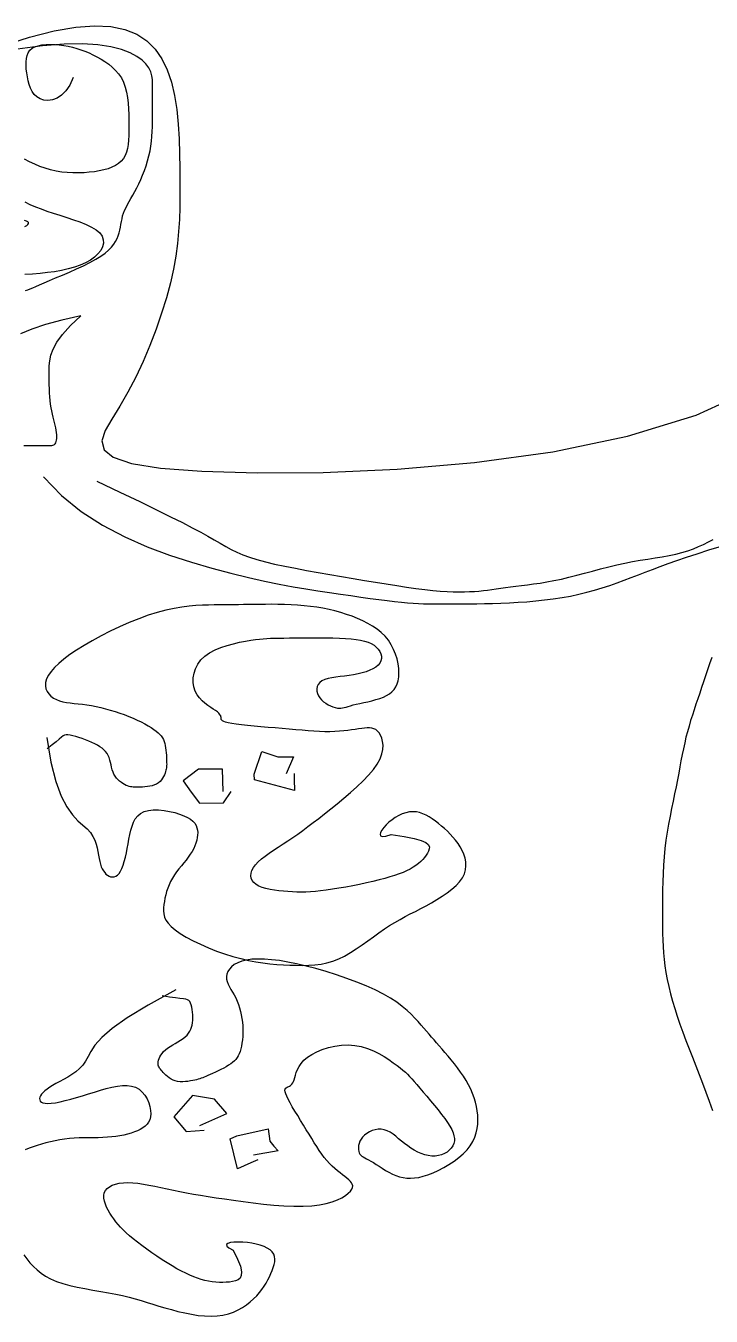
# Model space of a CAD drawing. Extents: x 438 to 4679, y 3545 to 7651.
# Drawn here: x 1390.1 to 1458.9, y 6176.2 to 6305.4 of the extents above; entities that cross this region are included whole.
import ezdxf

# ---------------------------------------------------------------- set-up
doc = ezdxf.new("R2010")
doc.units = 0
doc.header["$MEASUREMENT"] = 0
for name, color, linetype in [('3', 3, 'CONTINUOUS'), ('4', 4, 'CONTINUOUS'), ('7', 7, 'CONTINUOUS')]:
    doc.layers.add(name, color=color, linetype=linetype)

# ---------------------------------------------------------------- blocks, each defined once
blk = doc.blocks.new('风筝-01')
at = {"layer": '3'}
for points in [[(5.0418, 6.9924), (5.0387, 6.9826), (5.0351, 6.975), (5.0311, 6.9694), (5.0269, 6.9656), (5.0227, 6.9635), (5.0185, 6.9628), (5.0147, 6.9633), (5.0112, 6.9649), (5.0082, 6.9674), (5.0058, 6.9706), (5.0039, 6.9744), (5.0023, 6.9788), (5.0011, 6.9835), (5.0002, 6.9884), (4.9995, 6.9935), (4.9989, 6.9986), (4.9985, 7.0035), (4.9983, 7.0083), (4.9983, 7.0129), (4.9986, 7.0172), (4.9993, 7.0212), (5.0003, 7.0247), (5.0018, 7.0278), (5.0038, 7.0304), (5.0064, 7.0324), (5.0095, 7.0338), (5.0129, 7.0348), (5.0167, 7.0354), (5.0207, 7.0355), (5.0248, 7.0353), (5.029, 7.0348), (5.0332, 7.034), (5.0373, 7.033), (5.0413, 7.0317), (5.0452, 7.0302), (5.049, 7.0285), (5.0527, 7.0266), (5.0565, 7.0244), (5.0601, 7.022), (5.0638, 7.0193), (5.0675, 7.0165), (5.0711, 7.0133), (5.0746, 7.0099), (5.0779, 7.006), (5.081, 7.0018), (5.0838, 6.9972), (5.0863, 6.992), (5.0883, 6.9863), (5.0899, 6.9801), (5.0911, 6.9734), (5.092, 6.9664), (5.0926, 6.9591), (5.0929, 6.9518), (5.0931, 6.9444), (5.0932, 6.9371), (5.0932, 6.9301), (5.0932, 6.9234), (5.0931, 6.917), (5.0929, 6.9111), (5.0926, 6.9055), (5.092, 6.9003), (5.0911, 6.8955), (5.0899, 6.8912), (5.0883, 6.8873), (5.0862, 6.8838), (5.0838, 6.8808), (5.0809, 6.8782), (5.0776, 6.876), (5.074, 6.8741), (5.0701, 6.8725), (5.0658, 6.8712), (5.0614, 6.8702), (5.0567, 6.8694), (5.0518, 6.8688), (5.0468, 6.8686), (5.0416, 6.8686), (5.0364, 6.8691), (5.0312, 6.8698), (5.0261, 6.871), (5.021, 6.8726), (5.016, 6.8747), (5.0111, 6.8771), (5.0063, 6.88), (5.0015, 6.8832), (4.9969, 6.8866)], [(4.997, 6.831), (5.0018, 6.8278), (5.0069, 6.8248), (5.0121, 6.8219), (5.0176, 6.8191), (5.0234, 6.8164), (5.0295, 6.8136), (5.0358, 6.8108), (5.042, 6.8079), (5.0481, 6.8049), (5.0537, 6.8017), (5.0587, 6.7983), (5.063, 6.7947), (5.0663, 6.7907), (5.0685, 6.7864), (5.0696, 6.7819), (5.0697, 6.7772), (5.0689, 6.7725), (5.0672, 6.7679), (5.0647, 6.7634), (5.0615, 6.7591), (5.0577, 6.7552), (5.0533, 6.7518), (5.0484, 6.7488), (5.043, 6.7462), (5.0372, 6.7439), (5.0311, 6.742), (5.0246, 6.7404), (5.018, 6.7392), (5.0112, 6.7381), (5.0043, 6.7373), (4.9973, 6.7368)], [(4.9973, 6.7991), (4.9989, 6.8005), (5, 6.8018), (5.0005, 6.803), (5.0005, 6.8041), (4.9999, 6.8051), (4.9987, 6.8059), (4.9969, 6.8067)], [(4.9979, 6.7161), (4.9999, 6.717), (5.0021, 6.7181), (5.0045, 6.7195), (5.0073, 6.7212), (5.0107, 6.7234), (5.0149, 6.7259), (5.0199, 6.7289), (5.0256, 6.7322), (5.0318, 6.7359), (5.0383, 6.7398), (5.0448, 6.7439), (5.0512, 6.7481), (5.0572, 6.7523), (5.0626, 6.7565), (5.0673, 6.7605), (5.0712, 6.7645), (5.0745, 6.7684), (5.0771, 6.7722), (5.0793, 6.776), (5.081, 6.7797), (5.0824, 6.7834), (5.0834, 6.787), (5.0842, 6.7907), (5.0849, 6.7944), (5.0854, 6.798), (5.0859, 6.8017), (5.0863, 6.8054), (5.0869, 6.809), (5.0875, 6.8127), (5.0883, 6.8164), (5.0893, 6.82), (5.0906, 6.8238), (5.092, 6.8276), (5.0935, 6.8315), (5.0952, 6.8356), (5.0969, 6.8399), (5.0987, 6.8445), (5.1006, 6.8494), (5.1024, 6.8546), (5.1042, 6.8601), (5.1059, 6.8659), (5.1076, 6.8719), (5.1091, 6.878), (5.1105, 6.8843), (5.1118, 6.8907), (5.1128, 6.8971), (5.1136, 6.9035), (5.1142, 6.9099), (5.1146, 6.9161), (5.1149, 6.9223), (5.1151, 6.9283), (5.1152, 6.934), (5.1152, 6.9396), (5.1152, 6.9448), (5.1152, 6.9496), (5.1152, 6.9543), (5.1152, 6.9587), (5.1152, 6.9629), (5.1152, 6.9672), (5.1152, 6.9714), (5.1152, 6.9757), (5.1152, 6.9802), (5.1152, 6.9849), (5.115, 6.9898), (5.1145, 6.9948), (5.1134, 6.9999), (5.1117, 7.005), (5.109, 7.0101), (5.1054, 7.0151), (5.1006, 7.02), (5.0943, 7.0246), (5.0864, 7.0289), (5.0767, 7.0324), (5.0647, 7.0349), (5.0504, 7.0361), (5.0334, 7.0357), (5.0135, 7.0335), (4.9904, 7.0291)], [(5.049, 6.6832), (5.0312, 6.6775), (5.0162, 6.6717), (5.0037, 6.6656), (4.9932, 6.6596)], [(4.9962, 6.5145), (4.9989, 6.5145), (5.0014, 6.5145), (5.0037, 6.5145), (5.0059, 6.5145), (5.0081, 6.5145), (5.0101, 6.5145), (5.012, 6.5145), (5.0138, 6.5145), (5.0154, 6.5145), (5.017, 6.5145), (5.0184, 6.5145), (5.0197, 6.5145), (5.0209, 6.5145), (5.022, 6.5147), (5.023, 6.5149), (5.0239, 6.5154), (5.0246, 6.516), (5.0252, 6.5169), (5.0257, 6.5181), (5.0261, 6.5197), (5.0264, 6.5215), (5.0266, 6.5237), (5.0267, 6.5261), (5.0266, 6.5287), (5.0264, 6.5315), (5.0261, 6.5345), (5.0257, 6.5377), (5.0252, 6.541), (5.0246, 6.5444), (5.024, 6.5479), (5.0233, 6.5516), (5.0226, 6.5555), (5.022, 6.5595), (5.0214, 6.5638), (5.0208, 6.5683), (5.0204, 6.573), (5.0201, 6.5779), (5.0199, 6.583), (5.0198, 6.5884), (5.0197, 6.5939), (5.0196, 6.5996), (5.0196, 6.6056), (5.0196, 6.6117), (5.0197, 6.618), (5.0201, 6.6247), (5.0212, 6.6319), (5.0233, 6.6399), (5.0268, 6.6488), (5.032, 6.6589), (5.0393, 6.6703), (5.049, 6.6832)], [(5.0635, 6.4685), (5.085, 6.4542), (5.1033, 6.4418), (5.1188, 6.4312), (5.1318, 6.4222), (5.1427, 6.4145), (5.1518, 6.4079), (5.1596, 6.4021), (5.1662, 6.3969), (5.1721, 6.3921), (5.1776, 6.3877), (5.1827, 6.3836), (5.1878, 6.3798), (5.193, 6.3762), (5.1986, 6.3728), (5.2047, 6.3696), (5.2115, 6.3665), (5.2193, 6.3636), (5.2279, 6.3607), (5.2372, 6.3579), (5.2471, 6.3552), (5.2574, 6.3525), (5.268, 6.3499), (5.2788, 6.3473), (5.2896, 6.3447), (5.3003, 6.3422), (5.3108, 6.3396), (5.3211, 6.3372), (5.331, 6.3349), (5.3406, 6.3327), (5.3498, 6.3307), (5.3584, 6.329), (5.3665, 6.3276), (5.3739, 6.3264), (5.3808, 6.3256), (5.3871, 6.325), (5.3929, 6.3247), (5.3983, 6.3246), (5.4033, 6.3247), (5.408, 6.3249), (5.4124, 6.3253), (5.4166, 6.3257), (5.4207, 6.3263), (5.4246, 6.327), (5.4286, 6.3277), (5.4326, 6.3285), (5.4368, 6.3293), (5.4411, 6.3301), (5.4457, 6.331), (5.4506, 6.3319), (5.4558, 6.3328), (5.4613, 6.3338), (5.467, 6.3349), (5.4731, 6.3361), (5.4794, 6.3376), (5.4859, 6.3393), (5.4927, 6.3413), (5.4997, 6.3436), (5.5069, 6.3461), (5.5142, 6.3488), (5.5216, 6.3516), (5.529, 6.3544), (5.5365, 6.3571), (5.5439, 6.3596), (5.5513, 6.3619), (5.5585, 6.3639), (5.5656, 6.3657), (5.5726, 6.3673), (5.5794, 6.3688), (5.5859, 6.3703), (5.5923, 6.3719), (5.5983, 6.3737), (5.6041, 6.3757), (5.6095, 6.378), (5.6146, 6.3806), (5.6195, 6.3834), (5.6241, 6.3863), (5.6286, 6.3894), (5.6328, 6.3925)], [(5.3354, 6.0095), (5.3475, 6.007), (5.3567, 6.0044), (5.3631, 6.0017), (5.3674, 5.9991), (5.3698, 5.9964), (5.3708, 5.9936), (5.3707, 5.9909), (5.37, 5.9881), (5.3691, 5.9853), (5.3678, 5.9826), (5.3664, 5.9798), (5.3647, 5.9771), (5.3628, 5.9745), (5.3607, 5.9719), (5.3584, 5.9694), (5.3558, 5.967), (5.3529, 5.9647), (5.3498, 5.9625), (5.3465, 5.9604), (5.3428, 5.9583), (5.3387, 5.9563), (5.3343, 5.9544), (5.3295, 5.9524), (5.3243, 5.9505), (5.3186, 5.9485), (5.3126, 5.9466), (5.3063, 5.9448), (5.3, 5.943), (5.2936, 5.9413), (5.2873, 5.9398), (5.2813, 5.9384), (5.2756, 5.9373), (5.2703, 5.9364), (5.2655, 5.9357), (5.2609, 5.9352), (5.2566, 5.9349), (5.2524, 5.9348), (5.2483, 5.9349), (5.2443, 5.9351), (5.2402, 5.9354), (5.236, 5.9358), (5.2318, 5.9364), (5.2276, 5.9372), (5.2236, 5.9381), (5.2198, 5.9393), (5.2164, 5.9408), (5.2133, 5.9426), (5.2107, 5.9446), (5.2086, 5.9471), (5.2071, 5.9498), (5.2062, 5.9528), (5.2059, 5.956), (5.2061, 5.9594), (5.2069, 5.963), (5.2082, 5.9666), (5.2102, 5.9703), (5.2127, 5.9741), (5.2157, 5.9778), (5.2191, 5.9816), (5.2229, 5.9854), (5.2269, 5.9893), (5.2312, 5.9933), (5.2356, 5.9974), (5.2401, 6.0015), (5.2447, 6.0058), (5.2492, 6.0102), (5.2538, 6.0149), (5.2586, 6.0198), (5.2635, 6.025), (5.2687, 6.0305), (5.274, 6.0364), (5.2797, 6.0427), (5.2857, 6.0494), (5.2918, 6.0566), (5.298, 6.0639), (5.3039, 6.0715), (5.3095, 6.0791), (5.3146, 6.0866), (5.3191, 6.094), (5.3226, 6.1011), (5.3252, 6.1078), (5.3269, 6.1142), (5.3278, 6.1201), (5.328, 6.1255), (5.3276, 6.1304), (5.3268, 6.1347), (5.3256, 6.1384), (5.3243, 6.1415), (5.3228, 6.1439), (5.3212, 6.1457), (5.3195, 6.1469), (5.3176, 6.1477), (5.3155, 6.148), (5.3133, 6.148), (5.3109, 6.1478), (5.3083, 6.1473), (5.3054, 6.1468), (5.3023, 6.1461), (5.299, 6.1454), (5.2955, 6.1448), (5.2917, 6.1442), (5.2877, 6.1437), (5.2835, 6.1433), (5.279, 6.1431), (5.2743, 6.1431), (5.2694, 6.1433), (5.2642, 6.1437), (5.2588, 6.1442), (5.2532, 6.1449), (5.2473, 6.1456), (5.2412, 6.1463), (5.2349, 6.1471), (5.2284, 6.1479), (5.2218, 6.1487), (5.2152, 6.1495), (5.2089, 6.1503), (5.2028, 6.1511), (5.1973, 6.1519), (5.1924, 6.1527), (5.1883, 6.1536), (5.1851, 6.1544), (5.1826, 6.1553), (5.1809, 6.1562), (5.1797, 6.1571), (5.179, 6.158), (5.1786, 6.1589), (5.1784, 6.1598), (5.1784, 6.1607), (5.1784, 6.1617), (5.1783, 6.1626), (5.1781, 6.1636), (5.1777, 6.1647), (5.1771, 6.1659), (5.1762, 6.1672), (5.175, 6.1687), (5.1733, 6.1704), (5.1712, 6.1724), (5.1688, 6.1745), (5.1662, 6.177), (5.1635, 6.1799), (5.1608, 6.1832), (5.1584, 6.1869), (5.1562, 6.1911), (5.1545, 6.1958), (5.1533, 6.2011), (5.1527, 6.2068), (5.1527, 6.2128), (5.1534, 6.2189), (5.1548, 6.2249), (5.1569, 6.2308), (5.1597, 6.2363), (5.1634, 6.2413), (5.1678, 6.2456), (5.1728, 6.2493), (5.1783, 6.2525), (5.1841, 6.2551), (5.1899, 6.2573), (5.1955, 6.2591), (5.2009, 6.2605), (5.2058, 6.2617), (5.2101, 6.2626), (5.2138, 6.2633), (5.2173, 6.2638), (5.2206, 6.2641), (5.224, 6.2643), (5.2276, 6.2645), (5.2316, 6.2646), (5.2363, 6.2647), (5.2417, 6.2648), (5.2478, 6.2649), (5.2543, 6.265), (5.2611, 6.265), (5.268, 6.265), (5.2748, 6.2649), (5.2815, 6.2648), (5.2877, 6.2645), (5.2934, 6.2641), (5.2985, 6.2635), (5.3031, 6.2628), (5.3073, 6.2618), (5.311, 6.2606), (5.3143, 6.2591), (5.3171, 6.2574), (5.3197, 6.2553), (5.3218, 6.2529), (5.3236, 6.2502), (5.325, 6.2473), (5.326, 6.2442), (5.3265, 6.2411), (5.3265, 6.238), (5.326, 6.235), (5.325, 6.2321), (5.3234, 6.2295), (5.3213, 6.227), (5.3187, 6.2248), (5.3157, 6.2228), (5.3124, 6.221), (5.3087, 6.2194), (5.3049, 6.2181), (5.3008, 6.217), (5.2967, 6.2161), (5.2925, 6.2153), (5.2884, 6.2146), (5.2844, 6.2139), (5.2806, 6.2131), (5.2772, 6.212), (5.2742, 6.2107), (5.2716, 6.2091), (5.2697, 6.207), (5.2682, 6.2045), (5.2673, 6.2018), (5.2669, 6.1989), (5.267, 6.1958), (5.2675, 6.1928), (5.2683, 6.1898), (5.2696, 6.187), (5.2712, 6.1844), (5.273, 6.182), (5.2751, 6.1799), (5.2773, 6.1781), (5.2795, 6.1766), (5.2817, 6.1753), (5.2838, 6.1744), (5.2858, 6.1738), (5.2875, 6.1736), (5.2891, 6.1736), (5.2906, 6.1739), (5.2922, 6.1744), (5.2938, 6.1751), (5.2957, 6.1759), (5.2978, 6.1768), (5.3004, 6.1778), (5.3033, 6.1788), (5.3066, 6.1798), (5.3102, 6.1809), (5.3139, 6.182), (5.3176, 6.1833), (5.3214, 6.1847), (5.3249, 6.1863), (5.3283, 6.1881), (5.3313, 6.1901), (5.3339, 6.1924), (5.3362, 6.195), (5.3382, 6.1979), (5.3398, 6.2013), (5.341, 6.2051), (5.3419, 6.2093), (5.3425, 6.2141), (5.3426, 6.2194), (5.3425, 6.2252), (5.3419, 6.2312), (5.3409, 6.2375), (5.3396, 6.2438), (5.3378, 6.25), (5.3356, 6.256), (5.333, 6.2617), (5.3299, 6.2669), (5.3264, 6.2717), (5.3226, 6.2761), (5.3184, 6.2801), (5.314, 6.2837), (5.3093, 6.287), (5.3044, 6.2901), (5.2994, 6.2929), (5.2942, 6.2954), (5.289, 6.2977), (5.2836, 6.2998), (5.2781, 6.3016), (5.2725, 6.3033), (5.2668, 6.3046), (5.261, 6.3058), (5.2551, 6.3067), (5.249, 6.3074), (5.243, 6.3079), (5.2369, 6.3082), (5.2309, 6.3084), (5.225, 6.3085), (5.2193, 6.3084), (5.2138, 6.3084), (5.2086, 6.3083), (5.2037, 6.3082), (5.1991, 6.3081), (5.1946, 6.308), (5.1902, 6.3079), (5.1859, 6.3078), (5.1814, 6.3077), (5.1768, 6.3077), (5.1719, 6.3076), (5.1667, 6.3074), (5.1611, 6.3072), (5.1552, 6.3068), (5.1488, 6.306), (5.1421, 6.3049), (5.135, 6.3032), (5.1275, 6.301), (5.1195, 6.298), (5.1111, 6.2942), (5.1024, 6.2898), (5.0936, 6.2847), (5.0847, 6.2793), (5.0759, 6.2734), (5.0675, 6.2674), (5.0594, 6.2612), (5.0518, 6.2551), (5.045, 6.249), (5.0388, 6.2431), (5.0333, 6.2374), (5.0286, 6.2318), (5.0246, 6.2264), (5.0214, 6.2212), (5.0189, 6.2163), (5.0172, 6.2115), (5.0163, 6.207), (5.0161, 6.2028), (5.0166, 6.1989), (5.0177, 6.1953), (5.0192, 6.1921), (5.0212, 6.1892), (5.0236, 6.1868), (5.0263, 6.1848), (5.0292, 6.1832), (5.0323, 6.182), (5.0356, 6.1811), (5.039, 6.1804), (5.0427, 6.1798), (5.0465, 6.1793), (5.0505, 6.1787), (5.0545, 6.178), (5.0587, 6.177), (5.063, 6.1758), (5.0674, 6.1745), (5.0718, 6.1729), (5.0761, 6.1712), (5.0805, 6.1693), (5.0848, 6.1673), (5.089, 6.1652), (5.0931, 6.1629), (5.0971, 6.1605), (5.1009, 6.1581), (5.1045, 6.1557), (5.1079, 6.1532), (5.111, 6.1508), (5.1138, 6.1484), (5.1163, 6.1461), (5.1185, 6.1439), (5.1203, 6.1417), (5.1219, 6.1396), (5.1232, 6.1375), (5.1243, 6.1353), (5.1251, 6.133), (5.1259, 6.1305), (5.1264, 6.1279), (5.1269, 6.1251), (5.1272, 6.1221), (5.1275, 6.119), (5.1277, 6.1158), (5.1279, 6.1128), (5.128, 6.1099), (5.128, 6.1071), (5.1281, 6.1047), (5.1281, 6.1025), (5.1282, 6.1007), (5.1281, 6.099), (5.1281, 6.0975), (5.128, 6.096), (5.1278, 6.0945), (5.1275, 6.0929), (5.1271, 6.0912), (5.1267, 6.0892), (5.126, 6.0871), (5.1253, 6.0849), (5.1244, 6.0827), (5.1233, 6.0806), (5.122, 6.0785), (5.1206, 6.0767), (5.1189, 6.0751), (5.117, 6.0739), (5.1149, 6.0729), (5.1127, 6.0722), (5.1104, 6.0717), (5.1081, 6.0714), (5.1059, 6.0712), (5.1038, 6.0712), (5.1018, 6.0711), (5.1001, 6.0711), (5.0986, 6.0711), (5.0972, 6.0712), (5.0959, 6.0713), (5.0946, 6.0716), (5.0934, 6.072), (5.0921, 6.0726), (5.0908, 6.0733), (5.0893, 6.0744), (5.0878, 6.0756), (5.0863, 6.077), (5.0847, 6.0787), (5.0832, 6.0807), (5.0818, 6.0828), (5.0806, 6.0852), (5.0795, 6.0878), (5.0786, 6.0907), (5.0779, 6.0937), (5.0773, 6.0968), (5.0768, 6.1), (5.0763, 6.1032), (5.0757, 6.1063), (5.075, 6.1094), (5.0741, 6.1122), (5.0731, 6.1148), (5.0718, 6.1173), (5.0702, 6.1195), (5.0685, 6.1216), (5.0665, 6.1236), (5.0643, 6.1255), (5.0618, 6.1273), (5.0591, 6.1291), (5.0563, 6.1308), (5.0532, 6.1326), (5.0501, 6.1342), (5.0471, 6.1356), (5.0442, 6.1369), (5.0414, 6.1379), (5.039, 6.1387), (5.0369, 6.139), (5.0353, 6.139), (5.0339, 6.1385), (5.0325, 6.1375), (5.0309, 6.1358), (5.0288, 6.1334), (5.0261, 6.1301), (5.0225, 6.126), (5.0177, 6.1209)], [(5.0174, 6.1356), (5.0213, 6.1037), (5.0258, 6.0786), (5.0307, 6.0595), (5.0359, 6.0453), (5.0411, 6.0349), (5.0461, 6.0274), (5.0506, 6.0218), (5.0546, 6.0169), (5.0577, 6.0121), (5.0601, 6.0071), (5.0618, 6.0021), (5.0631, 5.9971), (5.064, 5.9922), (5.0647, 5.9874), (5.0652, 5.9829), (5.0657, 5.9786), (5.0663, 5.9746), (5.067, 5.971), (5.0678, 5.9678), (5.0687, 5.9649), (5.0697, 5.9623), (5.0709, 5.9601), (5.0721, 5.9582), (5.0735, 5.9567), (5.0749, 5.9555), (5.0764, 5.9548), (5.078, 5.9545), (5.0796, 5.9547), (5.0812, 5.9554), (5.0827, 5.9569), (5.0842, 5.959), (5.0856, 5.9618), (5.0868, 5.9654), (5.088, 5.9697), (5.089, 5.9746), (5.09, 5.98), (5.0909, 5.9856), (5.0917, 5.9916), (5.0925, 5.9976), (5.0933, 6.0036), (5.0942, 6.0095), (5.0951, 6.0152), (5.0962, 6.0206), (5.0975, 6.0256), (5.0992, 6.03), (5.1014, 6.0339), (5.104, 6.037), (5.1073, 6.0394), (5.1113, 6.0409), (5.1158, 6.0415), (5.1206, 6.0415), (5.1257, 6.0408), (5.1307, 6.0396), (5.1356, 6.038), (5.1401, 6.0361), (5.1441, 6.034), (5.1475, 6.0317), (5.1503, 6.0293), (5.1524, 6.0267), (5.1541, 6.0241), (5.1553, 6.0213), (5.1561, 6.0184), (5.1566, 6.0153), (5.1568, 6.0122), (5.1567, 6.0089), (5.1564, 6.0055), (5.1559, 6.0021), (5.1552, 5.9985), (5.1542, 5.9949), (5.1531, 5.9913), (5.1516, 5.9876), (5.15, 5.9839), (5.1481, 5.9802), (5.1461, 5.9764), (5.1439, 5.9727), (5.1417, 5.9689), (5.1395, 5.965), (5.1373, 5.9611), (5.1353, 5.9571), (5.1335, 5.9529), (5.1318, 5.9487), (5.1304, 5.9444), (5.1292, 5.9401), (5.1281, 5.9357), (5.1273, 5.9313), (5.1266, 5.927), (5.126, 5.9227), (5.1256, 5.9185), (5.1253, 5.9144), (5.1252, 5.9104), (5.1254, 5.9064), (5.1262, 5.9024), (5.1275, 5.8984), (5.1295, 5.8943), (5.1323, 5.8901), (5.136, 5.8856), (5.1407, 5.881), (5.1463, 5.8763), (5.1526, 5.8716), (5.1594, 5.867), (5.1667, 5.8625), (5.1742, 5.8583), (5.1817, 5.8545), (5.1892, 5.8512), (5.1965, 5.8484), (5.2036, 5.8461), (5.2104, 5.8442), (5.217, 5.8428), (5.2235, 5.8417), (5.2298, 5.8409), (5.236, 5.8403), (5.242, 5.8399), (5.2479, 5.8397), (5.2537, 5.8396), (5.2595, 5.8398), (5.2651, 5.8404), (5.2707, 5.8414), (5.2762, 5.843), (5.2817, 5.8452), (5.2871, 5.8481), (5.2925, 5.8518), (5.2979, 5.8562), (5.3033, 5.861), (5.3086, 5.8662), (5.3139, 5.8715), (5.3191, 5.8768), (5.3242, 5.882), (5.3292, 5.8869), (5.3341, 5.8914), (5.3389, 5.8955), (5.3437, 5.8993), (5.3484, 5.9029), (5.3532, 5.9064), (5.358, 5.9098), (5.3628, 5.9134), (5.3677, 5.917), (5.3727, 5.9209), (5.3777, 5.925), (5.3826, 5.9293), (5.3873, 5.9338), (5.3916, 5.9384), (5.3954, 5.9432), (5.3987, 5.9481), (5.4013, 5.9532), (5.4031, 5.9583), (5.4042, 5.9635), (5.4046, 5.9687), (5.4044, 5.9739), (5.4037, 5.979), (5.4026, 5.984), (5.4011, 5.9889), (5.3993, 5.9936), (5.3973, 5.998), (5.395, 6.0022), (5.3926, 6.0062), (5.3901, 6.0101), (5.3875, 6.0137), (5.3847, 6.0172), (5.3819, 6.0206), (5.3791, 6.0238), (5.3763, 6.0269), (5.3735, 6.0298), (5.3706, 6.0324), (5.3678, 6.0347), (5.3648, 6.0366), (5.3618, 6.0381), (5.3588, 6.039), (5.3556, 6.0392), (5.3523, 6.0389), (5.349, 6.0378), (5.3457, 6.0363), (5.3425, 6.0342), (5.3393, 6.0317), (5.3363, 6.0288), (5.3334, 6.0256), (5.3309, 6.0222), (5.3286, 6.0187), (5.3268, 6.0152), (5.3256, 6.0121), (5.3252, 6.0095), (5.3258, 6.0077), (5.3276, 6.0069), (5.3307, 6.0075), (5.3354, 6.0095)], [(5.2458, 6.0886), (5.2459, 6.0812), (5.2462, 6.0665), (5.2093, 6.0805), (5.2091, 6.0879), (5.2159, 6.1174), (5.2307, 6.1103), (5.2381, 6.1105), (5.2454, 6.1106), (5.2385, 6.0884)], [(5.1802, 6.0653), (5.1797, 6.0946), (5.1576, 6.0942), (5.1433, 6.0793), (5.1509, 6.0647), (5.1585, 6.0502), (5.1805, 6.0506), (5.1876, 6.0654)], [(5.1897, 5.4698), (5.1937, 5.458), (5.1962, 5.4489), (5.1972, 5.4419), (5.1971, 5.4369), (5.1959, 5.4335), (5.1941, 5.4312), (5.1917, 5.4299), (5.189, 5.4291), (5.1861, 5.4285), (5.1831, 5.4281), (5.18, 5.428), (5.1768, 5.428), (5.1736, 5.4283), (5.1703, 5.4289), (5.1669, 5.4296), (5.1635, 5.4306), (5.1601, 5.4319), (5.1567, 5.4334), (5.1531, 5.4353), (5.1495, 5.4374), (5.1457, 5.4398), (5.1418, 5.4426), (5.1376, 5.4458), (5.1333, 5.4493), (5.1287, 5.4532), (5.124, 5.4574), (5.1192, 5.4619), (5.1145, 5.4664), (5.1098, 5.4711), (5.1053, 5.4757), (5.1011, 5.4802), (5.0972, 5.4845), (5.0937, 5.4886), (5.0907, 5.4924), (5.0879, 5.4961), (5.0855, 5.4997), (5.0833, 5.5033), (5.0812, 5.5068), (5.0793, 5.5104), (5.0775, 5.514), (5.0758, 5.5179), (5.0741, 5.5218), (5.0727, 5.5258), (5.0715, 5.5297), (5.0706, 5.5336), (5.0701, 5.5373), (5.07, 5.5409), (5.0705, 5.5442), (5.0715, 5.5472), (5.0731, 5.5498), (5.0752, 5.5521), (5.0778, 5.5541), (5.0809, 5.5556), (5.0843, 5.5568), (5.0882, 5.5574), (5.0923, 5.5577), (5.0968, 5.5574), (5.1016, 5.5567), (5.1066, 5.5557), (5.1118, 5.5544), (5.1172, 5.5529), (5.1228, 5.5512), (5.1286, 5.5495), (5.1344, 5.5477), (5.1404, 5.546), (5.1466, 5.5444), (5.1529, 5.5427), (5.1595, 5.5411), (5.1665, 5.5395), (5.1739, 5.5379), (5.1817, 5.5363), (5.19, 5.5346), (5.1989, 5.5329), (5.2081, 5.5312), (5.2176, 5.5297), (5.2271, 5.5284), (5.2365, 5.5274), (5.2456, 5.5269), (5.2542, 5.5268), (5.2621, 5.5274), (5.2692, 5.5286), (5.2755, 5.5304), (5.2811, 5.5326), (5.2858, 5.5352), (5.2899, 5.538), (5.2932, 5.5409), (5.2958, 5.5438), (5.2978, 5.5465), (5.2991, 5.549), (5.2998, 5.5513), (5.3, 5.5534), (5.2996, 5.5554), (5.2989, 5.5573), (5.2978, 5.5592), (5.2963, 5.5612), (5.2946, 5.5632), (5.2927, 5.5654), (5.2906, 5.5677), (5.2883, 5.5702), (5.2859, 5.573), (5.2835, 5.5759), (5.281, 5.5791), (5.2785, 5.5825), (5.2761, 5.5863), (5.2737, 5.5903), (5.2714, 5.5947), (5.2691, 5.5993), (5.2668, 5.6043), (5.2645, 5.6094), (5.2621, 5.6148), (5.2597, 5.6205), (5.2571, 5.6263), (5.2545, 5.6323), (5.2518, 5.6384), (5.2492, 5.6445), (5.2466, 5.6504), (5.2442, 5.6559), (5.2421, 5.6611), (5.2404, 5.6657), (5.239, 5.6697), (5.2381, 5.6729), (5.2376, 5.6755), (5.2374, 5.6775), (5.2376, 5.6789), (5.238, 5.68), (5.2386, 5.6808), (5.2393, 5.6814), (5.2401, 5.6819), (5.2409, 5.6824), (5.2416, 5.6829), (5.2424, 5.6836), (5.2432, 5.6845), (5.2439, 5.6856), (5.2446, 5.6871), (5.2452, 5.6889), (5.2459, 5.6912), (5.2465, 5.694), (5.2471, 5.6972), (5.2479, 5.7007), (5.249, 5.7045), (5.2505, 5.7084), (5.2524, 5.7124), (5.2549, 5.7164), (5.2581, 5.7203), (5.2621, 5.724), (5.2667, 5.7274), (5.2718, 5.7305), (5.2775, 5.733), (5.2834, 5.7349), (5.2895, 5.736), (5.2957, 5.7364), (5.3018, 5.7358), (5.3078, 5.7342), (5.3135, 5.7317), (5.3191, 5.7286), (5.3242, 5.725), (5.3291, 5.7211), (5.3335, 5.7172), (5.3375, 5.7133), (5.3409, 5.7096), (5.3439, 5.7064), (5.3464, 5.7035), (5.3486, 5.7008), (5.3505, 5.6982), (5.3525, 5.6954), (5.3545, 5.6923), (5.3566, 5.6889), (5.3591, 5.6849), (5.3619, 5.6803), (5.3651, 5.6752), (5.3685, 5.6696), (5.3719, 5.6638), (5.3755, 5.6578), (5.3789, 5.6519), (5.3821, 5.6461), (5.385, 5.6406), (5.3875, 5.6355), (5.3897, 5.6307), (5.3914, 5.6264), (5.3927, 5.6223), (5.3935, 5.6185), (5.3939, 5.615), (5.3939, 5.6116), (5.3934, 5.6084), (5.3924, 5.6053), (5.391, 5.6024), (5.3892, 5.5997), (5.3871, 5.5973), (5.3847, 5.5953), (5.382, 5.5937), (5.3791, 5.5926), (5.3761, 5.592), (5.373, 5.592), (5.3698, 5.5926), (5.3666, 5.5937), (5.3633, 5.5952), (5.3601, 5.5972), (5.3569, 5.5995), (5.3538, 5.6022), (5.3508, 5.6051), (5.3479, 5.6082), (5.3451, 5.6114), (5.3424, 5.6146), (5.3398, 5.6177), (5.3372, 5.6205), (5.3345, 5.6229), (5.3319, 5.6249), (5.3291, 5.6262), (5.3263, 5.6268), (5.3235, 5.6268), (5.3207, 5.6262), (5.318, 5.6251), (5.3154, 5.6235), (5.313, 5.6215), (5.3109, 5.6192), (5.3091, 5.6167), (5.3077, 5.614), (5.3066, 5.6112), (5.3058, 5.6084), (5.3053, 5.6056), (5.3052, 5.6029), (5.3052, 5.6004), (5.3055, 5.5981), (5.306, 5.5961), (5.3066, 5.5945), (5.3075, 5.5931), (5.3085, 5.592), (5.3097, 5.5909), (5.3112, 5.5898), (5.3128, 5.5886), (5.3147, 5.5872), (5.3168, 5.5856), (5.3192, 5.5835), (5.3217, 5.5812), (5.3244, 5.5787), (5.3273, 5.5761), (5.3304, 5.5735), (5.3335, 5.571), (5.3367, 5.5687), (5.3399, 5.5668), (5.3432, 5.5652), (5.3465, 5.5641), (5.3499, 5.5634), (5.3534, 5.5632), (5.3571, 5.5636), (5.361, 5.5644), (5.3651, 5.5658), (5.3695, 5.5678), (5.3742, 5.5703), (5.379, 5.5734), (5.384, 5.577), (5.3889, 5.581), (5.3936, 5.5854), (5.398, 5.59), (5.4021, 5.595), (5.4056, 5.6001), (5.4086, 5.6054), (5.4109, 5.6109), (5.4127, 5.6164), (5.4141, 5.622), (5.4149, 5.6277), (5.4154, 5.6335), (5.4156, 5.6392), (5.4154, 5.645), (5.415, 5.6507), (5.4143, 5.6564), (5.4133, 5.6621), (5.4121, 5.6677), (5.4107, 5.6734), (5.409, 5.679), (5.407, 5.6846), (5.4048, 5.6901), (5.4023, 5.6957), (5.3996, 5.7011), (5.3968, 5.7065), (5.3939, 5.7118), (5.391, 5.7169), (5.388, 5.7218), (5.3852, 5.7265), (5.3825, 5.731), (5.3799, 5.7351), (5.3775, 5.7391), (5.3751, 5.7428), (5.3728, 5.7466), (5.3705, 5.7503), (5.3682, 5.7541), (5.3658, 5.758), (5.3632, 5.7622), (5.3604, 5.7666), (5.3574, 5.7713), (5.354, 5.7762), (5.3502, 5.7812), (5.3458, 5.7864), (5.3407, 5.7917), (5.3349, 5.7971), (5.3283, 5.8024), (5.3208, 5.8077), (5.3125, 5.8129), (5.3037, 5.818), (5.2945, 5.8228), (5.285, 5.8274), (5.2755, 5.8316), (5.266, 5.8355), (5.2569, 5.8388), (5.2482, 5.8417), (5.24, 5.844), (5.2323, 5.8458), (5.2251, 5.847), (5.2184, 5.8477), (5.2123, 5.8479), (5.2067, 5.8475), (5.2018, 5.8465), (5.1975, 5.845), (5.1938, 5.843), (5.1906, 5.8406), (5.1881, 5.8378), (5.1861, 5.8348), (5.1847, 5.8317), (5.1838, 5.8284), (5.1834, 5.8251), (5.1835, 5.8218), (5.1841, 5.8185), (5.185, 5.8152), (5.1861, 5.8119), (5.1875, 5.8084), (5.189, 5.8049), (5.1905, 5.8012), (5.1919, 5.7973), (5.1932, 5.7932), (5.1944, 5.7889), (5.1954, 5.7845), (5.1963, 5.7799), (5.1971, 5.7752), (5.1977, 5.7705), (5.1981, 5.7658), (5.1984, 5.7611), (5.1986, 5.7564), (5.1986, 5.7518), (5.1984, 5.7473), (5.1981, 5.7429), (5.1977, 5.7388), (5.1972, 5.7349), (5.1966, 5.7312), (5.1959, 5.7279), (5.1951, 5.7249), (5.1942, 5.7222), (5.1932, 5.7198), (5.192, 5.7176), (5.1907, 5.7155), (5.1891, 5.7136), (5.1874, 5.7118), (5.1854, 5.7099), (5.1832, 5.7081), (5.1808, 5.7062), (5.1782, 5.7044), (5.1757, 5.7027), (5.1731, 5.701), (5.1706, 5.6994), (5.1683, 5.698), (5.1662, 5.6967), (5.1644, 5.6955), (5.1628, 5.6946), (5.1614, 5.6937), (5.16, 5.693), (5.1587, 5.6924), (5.1573, 5.6918), (5.1558, 5.6912), (5.1541, 5.6906), (5.1522, 5.6901), (5.1501, 5.6895), (5.1478, 5.689), (5.1454, 5.6887), (5.143, 5.6885), (5.1406, 5.6886), (5.1383, 5.6889), (5.1361, 5.6896), (5.134, 5.6906), (5.1322, 5.6919), (5.1304, 5.6934), (5.1289, 5.6952), (5.1274, 5.697), (5.1262, 5.6988), (5.125, 5.7006), (5.124, 5.7022), (5.1231, 5.7037), (5.1223, 5.705), (5.1216, 5.7062), (5.1211, 5.7074), (5.1207, 5.7086), (5.1204, 5.7099), (5.1203, 5.7113), (5.1203, 5.7128), (5.1204, 5.7146), (5.1207, 5.7165), (5.1212, 5.7186), (5.1218, 5.7208), (5.1227, 5.7231), (5.1239, 5.7254), (5.1253, 5.7277), (5.127, 5.7299), (5.129, 5.7321), (5.1313, 5.7343), (5.1337, 5.7364), (5.1361, 5.7384), (5.1386, 5.7405), (5.141, 5.7426), (5.1433, 5.7448), (5.1453, 5.7469), (5.147, 5.7492), (5.1484, 5.7516), (5.1496, 5.754), (5.1505, 5.7566), (5.1512, 5.7593), (5.1516, 5.7622), (5.152, 5.7652), (5.1522, 5.7684), (5.1522, 5.7718), (5.1522, 5.7753), (5.152, 5.7788), (5.1517, 5.7822), (5.1513, 5.7853), (5.1508, 5.7882), (5.1502, 5.7907), (5.1495, 5.7926), (5.1486, 5.794), (5.1475, 5.795), (5.1459, 5.7957), (5.1436, 5.7962), (5.1404, 5.7967), (5.1363, 5.7974), (5.1309, 5.7985), (5.1241, 5.8)], [(5.1366, 5.8077), (5.111, 5.7881), (5.0918, 5.7715), (5.0778, 5.7575), (5.0682, 5.7458), (5.0619, 5.7361), (5.058, 5.728), (5.0555, 5.7212), (5.0533, 5.7153), (5.0507, 5.7102), (5.0477, 5.7056), (5.0443, 5.7015), (5.0406, 5.6979), (5.0368, 5.6946), (5.033, 5.6916), (5.0294, 5.6888), (5.0259, 5.6862), (5.0228, 5.6837), (5.0201, 5.6813), (5.0177, 5.6789), (5.0157, 5.6767), (5.014, 5.6745), (5.0126, 5.6724), (5.0117, 5.6704), (5.011, 5.6684), (5.0108, 5.6666), (5.0109, 5.6649), (5.0114, 5.6634), (5.0124, 5.6621), (5.0139, 5.6611), (5.0159, 5.6605), (5.0185, 5.6603), (5.0216, 5.6606), (5.0254, 5.6613), (5.0297, 5.6626), (5.0344, 5.6641), (5.0395, 5.666), (5.0448, 5.6682), (5.0503, 5.6704), (5.0559, 5.6728), (5.0615, 5.6752), (5.067, 5.6775), (5.0724, 5.6796), (5.0776, 5.6814), (5.0826, 5.6827), (5.0873, 5.6836), (5.0917, 5.6837), (5.0958, 5.683), (5.0995, 5.6813), (5.1027, 5.6787), (5.1056, 5.6751), (5.108, 5.6709), (5.11, 5.6663), (5.1116, 5.6613), (5.1127, 5.6563), (5.1133, 5.6514), (5.1135, 5.6469), (5.1133, 5.6428), (5.1126, 5.6392), (5.1115, 5.636), (5.1101, 5.6333), (5.1083, 5.6308), (5.1062, 5.6286), (5.1038, 5.6267), (5.1012, 5.6249), (5.0983, 5.6233), (5.0953, 5.6218), (5.0921, 5.6205), (5.0886, 5.6193), (5.085, 5.6183), (5.0813, 5.6175), (5.0774, 5.6168), (5.0734, 5.6164), (5.0692, 5.6161), (5.065, 5.6159), (5.0606, 5.6159), (5.0562, 5.6159), (5.0518, 5.6158), (5.0473, 5.6156), (5.0428, 5.6153), (5.0383, 5.6149), (5.0339, 5.6141), (5.0294, 5.6132), (5.0251, 5.612), (5.0208, 5.6107), (5.0166, 5.6092), (5.0125, 5.6076), (5.0085, 5.6059), (5.0047, 5.6041), (5.001, 5.6023), (4.9975, 5.6003)], [(4.9963, 5.4639), (4.999, 5.4587), (5.0019, 5.4536), (5.005, 5.4488), (5.0084, 5.4443), (5.0121, 5.44), (5.0163, 5.436), (5.021, 5.4325), (5.0263, 5.4293), (5.0322, 5.4265), (5.0387, 5.424), (5.0456, 5.4218), (5.0527, 5.4199), (5.06, 5.4181), (5.0672, 5.4163), (5.0743, 5.4146), (5.0811, 5.4128), (5.0874, 5.4108), (5.0934, 5.4087), (5.0991, 5.4066), (5.1046, 5.4043), (5.11, 5.402), (5.1154, 5.3996), (5.1209, 5.3973), (5.1266, 5.3949), (5.1325, 5.3926), (5.1386, 5.3903), (5.1448, 5.3883), (5.151, 5.3866), (5.1572, 5.3852), (5.1632, 5.3844), (5.1691, 5.3841), (5.1748, 5.3844), (5.1801, 5.3855), (5.1852, 5.3872), (5.1899, 5.3895), (5.1942, 5.3923), (5.1983, 5.3955), (5.202, 5.399), (5.2054, 5.4027), (5.2085, 5.4067), (5.2113, 5.4107), (5.2138, 5.4147), (5.2161, 5.4188), (5.2181, 5.423), (5.2199, 5.4271), (5.2215, 5.4312), (5.223, 5.4353), (5.2243, 5.4394), (5.2255, 5.4434), (5.2266, 5.4473), (5.2274, 5.4511), (5.228, 5.4547), (5.2281, 5.4582), (5.2278, 5.4616), (5.227, 5.4647), (5.2257, 5.4675), (5.2237, 5.4701), (5.2211, 5.4724), (5.2181, 5.4745), (5.2146, 5.4762), (5.2108, 5.4777), (5.2068, 5.4788), (5.2027, 5.4797), (5.1984, 5.4802), (5.1942, 5.4803), (5.1903, 5.4801), (5.187, 5.4796), (5.1846, 5.4785), (5.1834, 5.4771), (5.1836, 5.4752), (5.1856, 5.4727), (5.1897, 5.4698)], [(5.1588, 5.6317), (5.1838, 5.6472), (5.1723, 5.6659), (5.1521, 5.6707), (5.1434, 5.6567), (5.1348, 5.6428), (5.1463, 5.624), (5.1627, 5.6255)], [(5.2123, 5.5871), (5.206, 5.5833), (5.1935, 5.5756), (5.1867, 5.6145), (5.193, 5.6183), (5.2219, 5.6275), (5.2233, 5.6112), (5.2272, 5.6049), (5.231, 5.5987), (5.2084, 5.5934)]]:
    blk.add_lwpolyline(points, dxfattribs=at)
at = {"layer": '7'}
for points in [[(4.9757, 7.0332), (5.0015, 7.0449), (5.0242, 7.053), (5.0441, 7.0578), (5.0615, 7.0596), (5.0766, 7.0586), (5.0896, 7.0549), (5.1006, 7.0487), (5.1098, 7.0402), (5.1175, 7.0295), (5.1237, 7.0169), (5.1287, 7.0025), (5.1325, 6.9864), (5.1354, 6.9691), (5.1375, 6.9508), (5.1389, 6.9319), (5.1397, 6.9127), (5.1401, 6.8935), (5.1403, 6.8748), (5.1403, 6.8569), (5.1403, 6.8399), (5.1402, 6.8237), (5.1399, 6.808), (5.1392, 6.7924), (5.1382, 6.7768), (5.1366, 6.7606), (5.1345, 6.7438), (5.1316, 6.7258), (5.1279, 6.7066), (5.1235, 6.6865), (5.1183, 6.6657), (5.1126, 6.6446), (5.1063, 6.6238), (5.0996, 6.6034), (5.0924, 6.5839), (5.0849, 6.5657), (5.0774, 6.549), (5.0713, 6.534), (5.0684, 6.5208), (5.0703, 6.5092), (5.0788, 6.4995), (5.0956, 6.4915), (5.1223, 6.4854), (5.1607, 6.4812), (5.2117, 6.479), (5.2728, 6.4796), (5.3409, 6.4838), (5.4126, 6.4925), (5.4847, 6.5065), (5.5539, 6.5267), (5.6171, 6.5539), (5.671, 6.5889)], [(5.0145, 6.4739), (5.031, 6.4499), (5.0493, 6.4291), (5.069, 6.4112), (5.0894, 6.3959), (5.1102, 6.383), (5.1309, 6.3722), (5.151, 6.363), (5.17, 6.3553), (5.1875, 6.3488), (5.2036, 6.3432), (5.2185, 6.3385), (5.2322, 6.3346), (5.2449, 6.3313), (5.2567, 6.3285), (5.2679, 6.326), (5.2784, 6.3238), (5.2886, 6.3217), (5.2982, 6.3197), (5.3074, 6.3179), (5.316, 6.3162), (5.3241, 6.3147), (5.3317, 6.3133), (5.3387, 6.3121), (5.345, 6.3112), (5.3507, 6.3104), (5.3559, 6.3099), (5.3608, 6.3094), (5.3654, 6.3092), (5.3699, 6.309), (5.3744, 6.3089), (5.3791, 6.3089), (5.384, 6.3089), (5.3894, 6.3089), (5.3952, 6.3089), (5.4013, 6.3089), (5.4078, 6.309), (5.4147, 6.3092), (5.4218, 6.3094), (5.4292, 6.3097), (5.4368, 6.31), (5.4447, 6.3105), (5.4527, 6.3111), (5.4608, 6.3119), (5.469, 6.3129), (5.4771, 6.3141), (5.4852, 6.3155), (5.4933, 6.3172), (5.5011, 6.3192), (5.5087, 6.3215), (5.5162, 6.3241), (5.5234, 6.3269), (5.5305, 6.3299), (5.5374, 6.3331), (5.5442, 6.3364), (5.5508, 6.3398), (5.5573, 6.3433), (5.5638, 6.3467), (5.5702, 6.3502), (5.5769, 6.3538), (5.5839, 6.3575), (5.5914, 6.3613), (5.5995, 6.3654), (5.6083, 6.3696), (5.6182, 6.3742), (5.629, 6.3791), (5.6405, 6.3841)], [(5.6318, 6.2394), (5.6296, 6.2313), (5.6276, 6.2233), (5.6257, 6.2156), (5.6239, 6.208), (5.6222, 6.2005), (5.6205, 6.1931), (5.6187, 6.1859), (5.617, 6.1787), (5.6154, 6.1716), (5.6137, 6.1645), (5.6121, 6.1574), (5.6106, 6.1502), (5.6092, 6.1431), (5.6078, 6.1358), (5.6066, 6.1284), (5.6054, 6.1209), (5.6043, 6.1133), (5.6032, 6.1054), (5.6022, 6.0974), (5.6011, 6.0891), (5.5999, 6.0805), (5.5987, 6.0716), (5.5973, 6.0624), (5.5959, 6.0529), (5.5945, 6.0432), (5.5931, 6.0332), (5.5917, 6.023), (5.5904, 6.0126), (5.5893, 6.0021), (5.5883, 5.9914), (5.5876, 5.9806), (5.587, 5.9698), (5.5866, 5.959), (5.5863, 5.9482), (5.5861, 5.9377), (5.5861, 5.9274), (5.586, 5.9174), (5.586, 5.9077), (5.586, 5.8984), (5.5861, 5.8895), (5.5861, 5.8809), (5.5863, 5.8724), (5.5866, 5.8641), (5.587, 5.8558), (5.5876, 5.8474), (5.5883, 5.8389), (5.5893, 5.8302), (5.5905, 5.8213), (5.5919, 5.8122), (5.5935, 5.8028), (5.5953, 5.7932), (5.5974, 5.7835), (5.5996, 5.7735), (5.6021, 5.7633), (5.6048, 5.7528), (5.6076, 5.7422), (5.6106, 5.7314), (5.6137, 5.7204), (5.6169, 5.7093), (5.62, 5.698), (5.6231, 5.6866), (5.6262, 5.675), (5.6292, 5.6633), (5.6322, 5.6514)]]:
    blk.add_lwpolyline(points, dxfattribs=at)
blk = doc.blocks.new('风筝6')
at = {"layer": '3', "xscale": 43.42158268029161, "yscale": 30.8572590910693, "zscale": 43.42158268029161}
blk.add_blockref('风筝-01', (-113.843, -21.489), dxfattribs=at)

msp = doc.modelspace()

# ---------------------------------------------------------------- block references
at = {"layer": '4', "xscale": 2.5, "yscale": 2.5, "zscale": 2.5}
msp.add_blockref('风筝6', (1132.2, 5814.54), dxfattribs=at)

doc.saveas('drawing.dxf')
